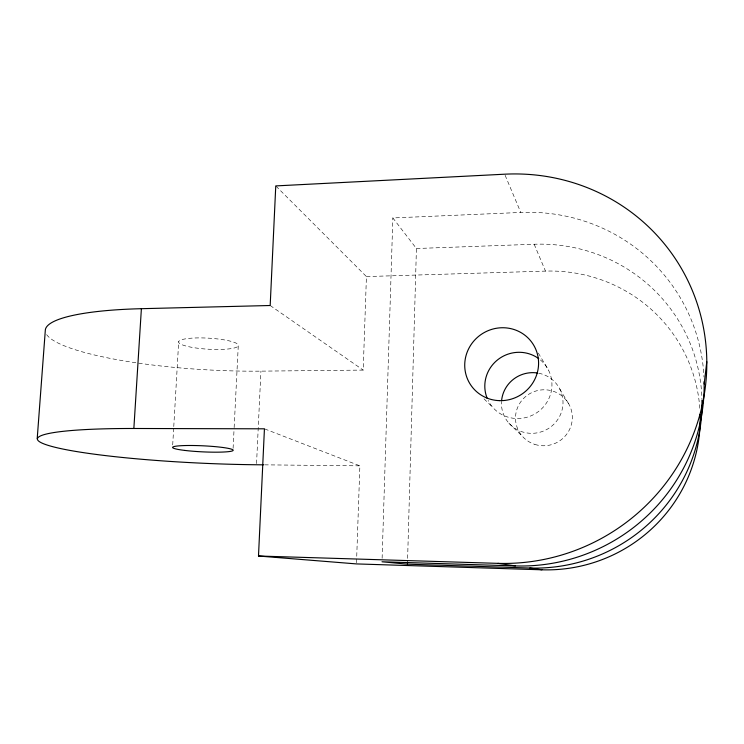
<?xml version="1.0" encoding="UTF-8"?>
<svg xmlns="http://www.w3.org/2000/svg" width="744" height="744" viewBox="0 0 744 744"><rect width="100%" height="100%" fill="white"/><g stroke="black" fill="none" stroke-linecap="round" stroke-linejoin="round"><path stroke-width="0.56" stroke-dasharray="3.72 2.79" d="M407.628 558.381L416.426 248.515L392.851 217.946L520.781 212.449A180.346 175.844 -28.2 0 1 703.973 377.041M382.118 558.288L392.851 217.946M356.516 562.762L359.873 465.837L264.436 428.814M46.667 334.614A161.132 29.918 3.4 0 0 260.93 371.144L363.193 370.084L366.429 276.573L275.764 185.916M256.541 463.605L260.93 371.144M233.095 448.297L234.081 428.758M234.137 427.614L238.257 345.997A29.965 5.524 3.4 0 0 196.639 337.934A29.965 5.524 3.4 0 0 190.715 347.113A29.965 5.524 3.4 0 0 238.257 345.997M172.701 444.931L173.705 427.707M173.77 426.563L178.69 341.617M416.426 248.515L534.173 244.246A164.926 161.42 -23.5 0 1 701.936 398.914M366.429 276.573L545.491 271.104A151.971 149.144 -18.3 0 1 699.834 408.512M264.622 464.842L359.873 465.837M270.184 305.505L363.193 370.084M484.009 398.849L492.872 407.498M508.905 423.15L522.4 436.319M538.331 353.093L548.458 370.047M559.795 389.019L569.327 404.978M505.111 175.268L520.781 212.449M534.173 244.246L545.491 271.104M538.675 373.209A30.895 30.225 -24.5 0 1 562.604 407.452A30.895 30.225 -24.5 0 1 528.621 433.175A30.895 30.225 -24.5 0 1 501.54 401.323M540.423 359.966A33.778 32.922 -29.1 0 1 538.721 411.33A33.778 32.922 -29.1 0 1 488.101 400.384M534.871 444.419A28.467 27.937 -19.2 0 0 571.755 411.897A28.467 27.937 -19.2 0 0 525.097 397.017A28.467 27.937 -19.2 0 0 534.871 444.419"/><path stroke-width="1.12" d="M700.123 414.25A151.971 149.144 -18.3 0 1 541.92 569.802L529.821 568.025L407.461 564.184L407.526 561.86M541.92 569.802L356.478 563.915L258.493 556.019L264.436 428.814L133.855 428.488A163.299 16.424 2.7 0 0 49.169 445.675A163.299 16.424 2.7 0 0 256.485 464.758L263.46 464.833M133.855 428.488L141.388 308.695L270.184 305.505L275.764 185.916L504.665 174.198A199.029 193.04 -32.2 0 1 706.781 366.671A199.029 193.04 -32.2 0 1 497.913 563.357L258.493 556.019M37.2 438.746L45.328 330.113A161.132 29.918 3.4 0 1 141.388 308.695M704.168 384.016L706.8 361.724M704.131 381.7A180.346 175.844 -28.2 0 1 515.397 565.924L382.007 561.776L407.461 564.184M497.913 563.357L515.397 565.924M701.964 400.058A164.926 161.42 -23.5 0 1 529.821 568.025M501.642 400.198A30.895 30.225 -24.5 0 1 537.54 373.014M487.227 398.44A33.778 32.922 -29.1 0 1 498.024 359.519A33.778 32.922 -29.1 0 1 538.712 358.627M184.875 450.436A30.355 3.032 2.7 0 0 232.974 450.604A30.355 3.032 2.7 0 0 190.659 445.489A30.355 3.032 2.7 0 0 184.875 450.436M499.28 400.644A37.265 36.121 -33 0 0 534.759 347.113A37.265 36.121 -33 0 0 470.924 344.853A37.265 36.121 -33 0 0 499.28 400.644"/></g></svg>
